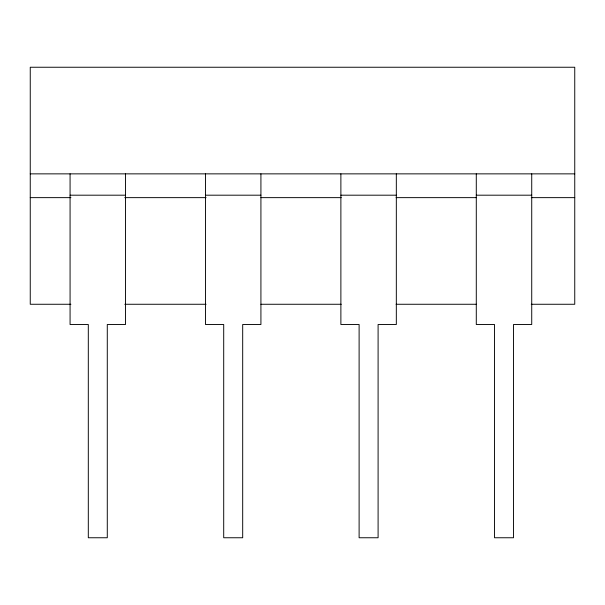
<?xml version="1.0" encoding="UTF-8"?>
<svg xmlns="http://www.w3.org/2000/svg" width="605" height="605" viewBox="0 0 605 605"><rect width="100%" height="100%" fill="white"/><g stroke="black" fill="none" stroke-linecap="round" stroke-linejoin="round"><path stroke-width="0.91" d="M30.25 173.862L574.75 173.862M70.074 195.188L125.515 195.188M205.481 195.188L260.921 195.188M340.88 195.188L396.328 195.188M476.286 195.188L531.727 195.188M30.25 197.638L70.898 197.638M124.781 197.638L206.078 197.638M260.906 197.638L341.258 197.638M396.086 197.638L476.438 197.638M531.266 197.638L574.75 197.638M70.898 304.262L30.25 304.262L30.25 67.246L574.75 67.246L574.75 304.262L531.266 304.262M124.781 304.262L206.078 304.262M260.906 304.262L341.258 304.262M396.086 304.262L476.438 304.262M531.727 173.862L531.727 324.514L513.501 324.514L513.501 537.754L494.519 537.754L494.519 324.514L476.286 324.514L476.286 173.862M396.328 173.862L396.328 324.514L378.095 324.514L378.095 537.754L359.113 537.754L359.113 324.514L340.88 324.514L340.88 173.862M260.921 173.862L260.921 324.514L242.688 324.514L242.688 537.754L223.706 537.754L223.706 324.514L205.481 324.514L205.481 173.862M125.515 173.862L125.515 324.514L107.282 324.514L107.282 537.754L88.307 537.754L88.307 324.514L70.074 324.514L70.074 173.862"/></g></svg>
